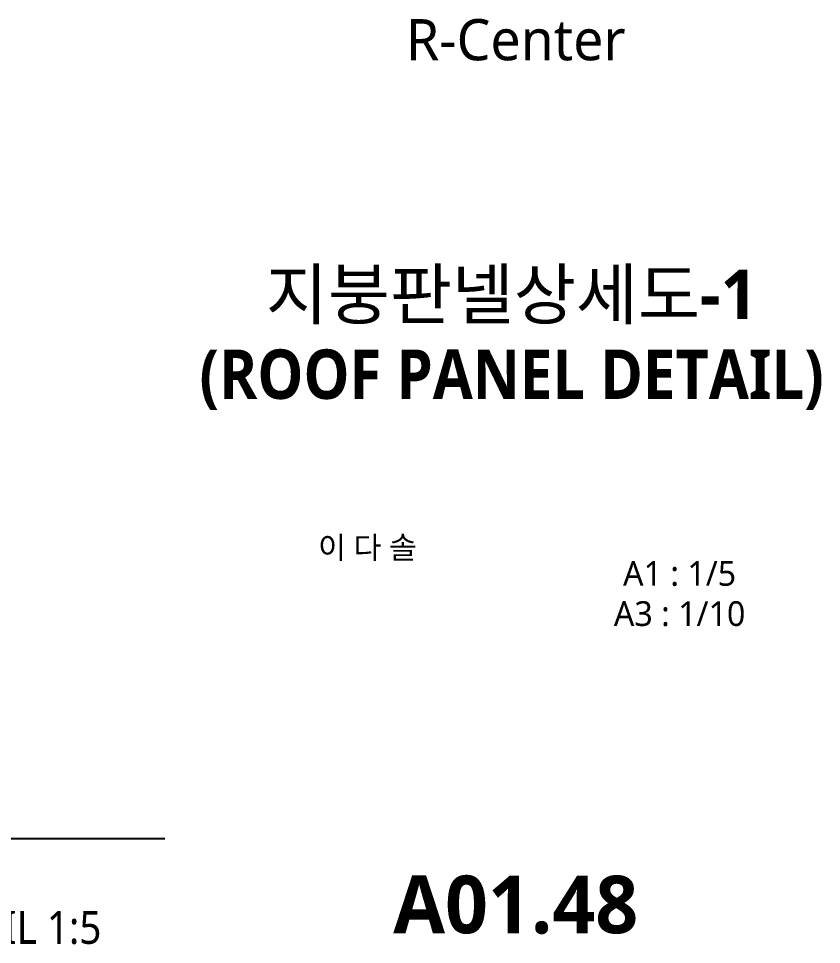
# Model space of a CAD drawing. Header units: millimetres. Extents: x -1365 to 31821, y 84 to 2865.
# Drawn here: x 27129 to 27616, y 141 to 703 of the extents above; entities that cross this region are included whole.
import ezdxf
from ezdxf.enums import TextEntityAlignment as Align

# ---------------------------------------------------------------- set-up
doc = ezdxf.new("R2010")
doc.units = ezdxf.units.MM
doc.header["$LTSCALE"] = 10
for name, color, linetype in [('SHT', 5, 'Continuous'), ('TEXT', 3, 'Continuous'), ('TITLE', 7, 'Continuous'), ('치수선', 1, 'Continuous')]:
    doc.layers.add(name, color=color, linetype=linetype)
doc.styles.add('돋움', font='malgun.ttf', dxfattribs={"width": 0.9})
doc.styles.add('맑은고딕', font='malgun.ttf')
doc.styles.add('맑은고딕B', font='malgunbd.ttf')
doc.styles.add('스타일1', font='malgun.ttf')

# ---------------------------------------------------------------- blocks, each defined once
blk = doc.blocks.new('TITLE')
at = {"layer": 'TITLE', "style": '스타일1'}
for tag, height, p in [('동명칭', 6, (776.77, -457.26)), ('SCALE-A1', 3, (797.5, -522)), ('SCALE-A3', 3, (797.5, -527)), ('DATA', 3, (797.5, -540))]:
    blk.add_attdef(tag, text='', height=height, dxfattribs=at).set_placement(p, align=Align.MIDDLE)
for tag, height, p in [('TITLE1', 6, (776.5, -479.4)), ('TITLE4', 6, (776.5, -484.39)), ('TITLE2', 6, (776.5, -489)), ('TITLE5', 6, (776.5, -493.99)), ('TITLE3', 6, (776.5, -498.7)), ('NAME-1', 3, (760.16, -517.5)), ('NAME-2', 3, (760.16, -526.5)), ('A0.00', 7, (776.5, -561))]:
    blk.add_attdef(tag, text='', height=height, dxfattribs=at).set_placement(p, align=Align.MIDDLE_CENTER)

msp = doc.modelspace()

# ---------------------------------------------------------------- linework, layer by layer
msp.add_line((23780.5, 205), (27217.4, 205))

# ---------------------------------------------------------------- block references
at = {"layer": 'TEXT'}
ref = msp.add_blockref('TITLE', (23548, 0), dxfattribs=dict(at, xscale=5, yscale=5, zscale=5))
ref.add_attrib('TITLE2', '지붕판넬상세도-1', dxfattribs={"layer": 'SHT', "color": 4, "height": 30, "style": '맑은고딕B'}).set_placement((27428, 535.43), align=Align.MIDDLE_CENTER)
ref.add_attrib('TITLE3', '(ROOF PANEL DETAIL)', dxfattribs={"layer": 'SHT', "color": 4, "height": 30, "style": '맑은고딕B', "width": 0.9}).set_placement((27428, 486.91), align=Align.MIDDLE_CENTER)
ref.add_attrib('NAME-1', '이 다 솔', dxfattribs={"color": 3, "height": 13.5, "style": '맑은고딕'}).set_placement((27310.5, 381.66), align=Align.MIDDLE_LEFT)
ref.add_attrib('SCALE-A1', 'A1 : 1/5', dxfattribs={"layer": 'SHT', "color": 3, "height": 15, "style": '맑은고딕'}).set_placement((27529.96, 365.86), align=Align.MIDDLE)
ref.add_attrib('SCALE-A3', 'A3 : 1/10', dxfattribs={"layer": 'SHT', "color": 3, "height": 15, "style": '맑은고딕'}).set_placement((27529.96, 341.54), align=Align.MIDDLE)
ref.add_attrib('A0.00', 'A01.48', dxfattribs={"layer": 'SHT', "color": 4, "height": 35, "style": '맑은고딕B'}).set_placement((27430.5, 165), align=Align.MIDDLE_CENTER)

# ---------------------------------------------------------------- texts
at = {"layer": 'TEXT', "style": '스타일1'}
msp.add_text('R-Center', height=25, dxfattribs=at).set_placement((27430.5, 690), align=Align.MIDDLE_CENTER)
at = {"layer": '치수선', "color": 3, "insert": (27127.9, 150.89), "char_height": 20, "attachment_point": 5, "style": '돋움'}
msp.add_mtext('\\pxqr;SCAIL 1:5', dxfattribs=at)

doc.saveas('drawing.dxf')
